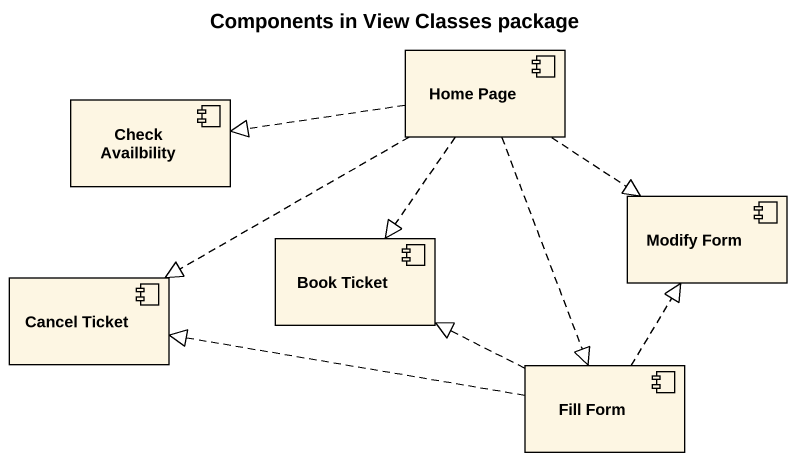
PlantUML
@startuml
title Components in View Classes package
component "Check Availbility" as Check_Availbility
component "Home Page" as Home_Page
component "Book Ticket" as Book_Ticket
component "Modify Form" as Modify_Form
component "Cancel Ticket" as Cancel_Ticket
component "Fill Form" as Fill_Form
Home_Page .left.|> Check_Availbility
Home_Page ..|> Book_Ticket
Home_Page ..|> Modify_Form
Home_Page .left.|> Cancel_Ticket
Home_Page ..|> Fill_Form
Fill_Form .left.|> Book_Ticket
Fill_Form .up.|> Modify_Form
Fill_Form .left.|> Cancel_Ticket
@enduml
